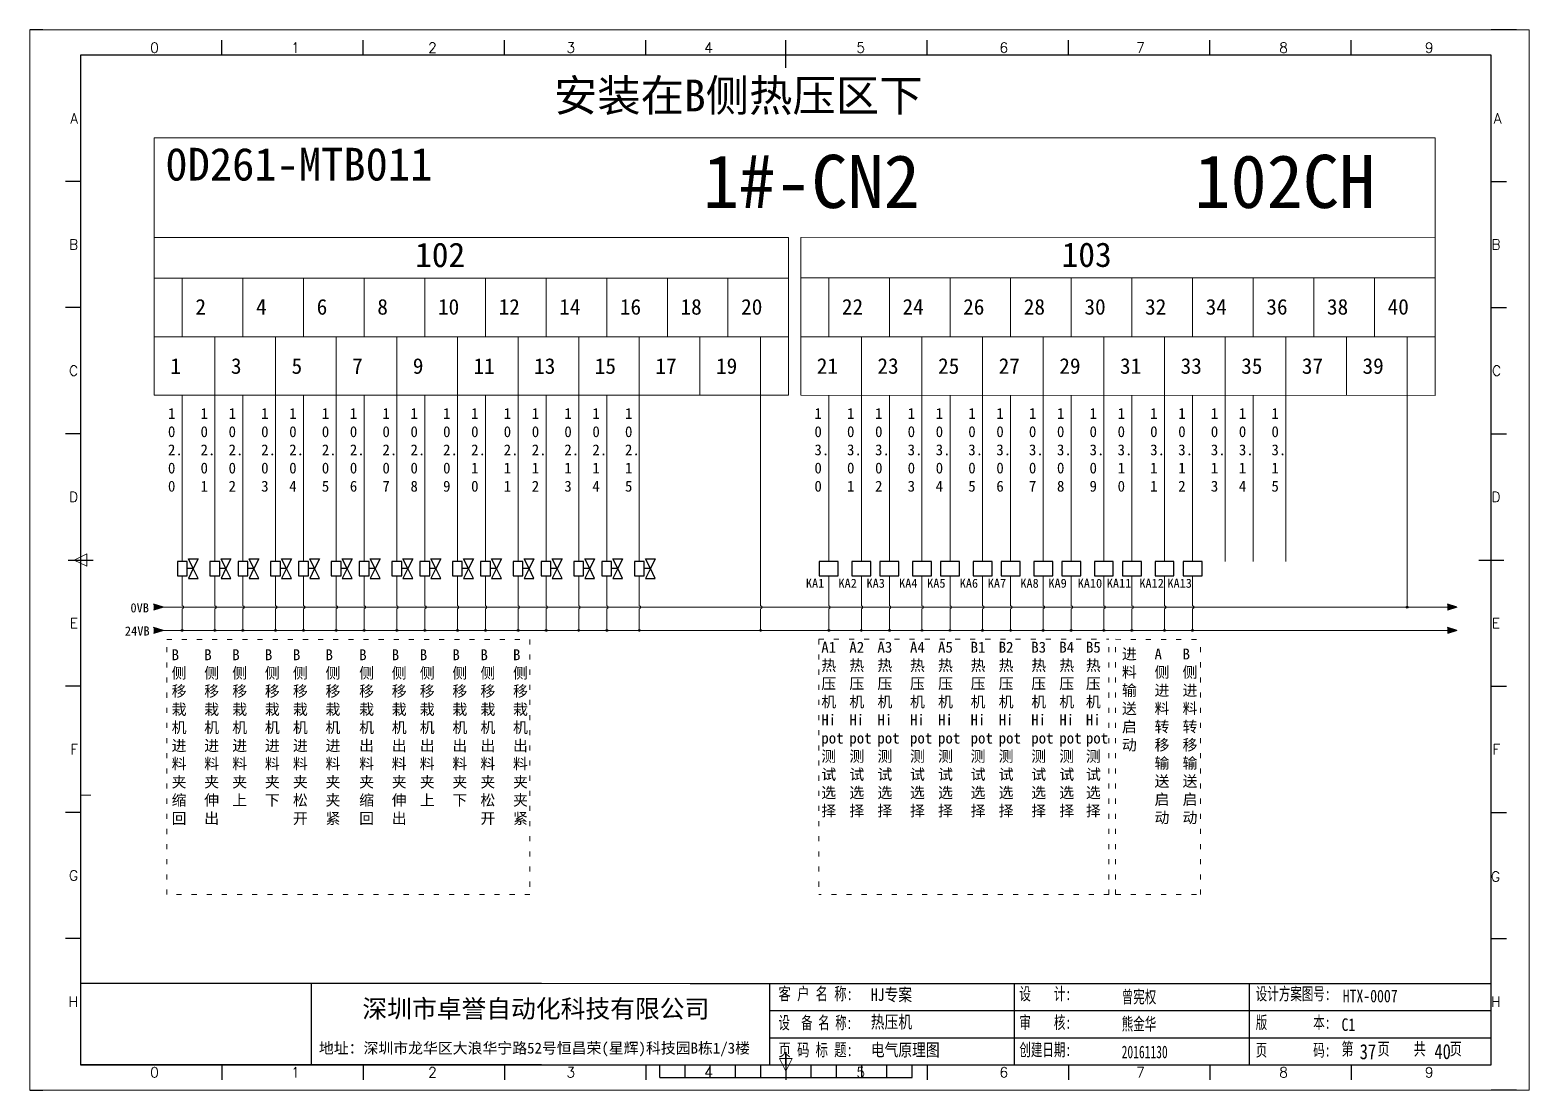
# Model space of a CAD drawing. Extents: x 35123 to 43919, y -4314 to -326.
# Drawn here: x 35934.4 to 36231.4, y -4313.9 to -4103.9 of the extents above; entities that cross this region are included whole.
import ezdxf
from ezdxf.enums import TextEntityAlignment as Align

# ---------------------------------------------------------------- set-up
doc = ezdxf.new("R2010")
doc.units = 0
doc.header["$MEASUREMENT"] = 0
doc.linetypes.add('2', pattern=[15, 1, -2, 1, -2, 1, -2, 1, -2, 1, -2])
for name, color, linetype in [('AE_BOR', 1, 'Continuous'), ('SYMS', 7, 'Continuous'), ('细实线层', 7, 'Continuous')]:
    doc.layers.add(name, color=color, linetype=linetype)
doc.styles.add('Standard0.67', font='', dxfattribs={"width": 0.67})
doc.styles.add('Standard_0.8', font='SimSun.ttf', dxfattribs={"width": 0.8})
doc.styles.add('WD', font='romans.shx', dxfattribs={"bigfont": 'gbcbig.shx'})
doc.styles.add('宋', font='SimSun.ttf', dxfattribs={"width": 0.7})
doc.styles.add('工程字', font='SimSun.ttf')
doc.styles.get('Standard0.67').set_extended_font_data('FangSong_GB2312')

# ---------------------------------------------------------------- blocks, each defined once
blk = doc.blocks.new('gb_a2_a')
for p, q in [((584, 410), (25, 410)), ((25, 410), (25, 10)), ((584, 10), (584, 410)), ((25, 10), (584, 10))]:
    blk.add_line(p, q)
at = {"lineweight": 9, "ltscale": 0.1}
blk.add_line((25, 116.86), (29, 116.86), dxfattribs=at)
at = {"layer": 'AE_BOR', "lineweight": 30}
for p, q in [((10, 420), (4.93, 420)), ((594, 420), (584, 420)), ((4.93, 0), (10, 0)), ((594, 0), (584, 0))]:
    blk.add_line(p, q, dxfattribs=at)
at = {"layer": 'AE_BOR', "color": 1, "lineweight": 15}
for p, q in [((4.93, 420), (598.93, 420)), ((4.93, 0), (4.93, 420)), ((598.93, 420), (598.93, 0)), ((22.5, 210), (27.5, 212.5)), ((27.5, 207.5), (22.5, 210)), ((27.5, 212.5), (27.5, 207.5)), ((304.5, 7.5), (302, 12.5)), ((302, 12.5), (307, 12.5)), ((307, 12.5), (304.5, 7.5)), ((598.93, 0), (4.93, 0))]:
    blk.add_line(p, q, dxfattribs=at)
at = {"layer": 'AE_BOR'}
for p, q in [((81, 410), (81, 416)), ((137, 410), (137, 416)), ((193, 410), (193, 416)), ((249, 410), (249, 416)), ((304.5, 410), (304.5, 416)), ((360.5, 410), (360.5, 416)), ((416.5, 410), (416.5, 416)), ((472.5, 410), (472.5, 416)), ((528.5, 410), (528.5, 416)), ((25, 360), (19, 360)), ((584, 360), (590, 360)), ((25, 310), (19, 310)), ((584, 310), (590, 310)), ((25, 260), (19, 260)), ((584, 260), (590, 260)), ((25, 160), (19, 160)), ((584, 160), (590, 160)), ((25, 110), (19, 110)), ((584, 110), (590, 110)), ((25, 60), (19, 60)), ((584, 60), (590, 60)), ((81, 10), (81, 4)), ((137, 10), (137, 4)), ((193, 10), (193, 4)), ((249, 10), (249, 4)), ((304.5, 10), (304.5, 4)), ((360.5, 10), (360.5, 4)), ((416.5, 10), (416.5, 4)), ((472.5, 10), (472.5, 4)), ((528.5, 10), (528.5, 4))]:
    blk.add_line(p, q, dxfattribs=at)
at = {"layer": 'AE_BOR', "color": 2, "lineweight": 30}
for p, q in [((304.5, 405), (304.5, 415)), ((20, 210), (30, 210)), ((579, 210), (589, 210)), ((304.5, 10), (304.5, 15)), ((304.5, 15), (304.5, 5)), ((254.5, 5), (254.5, 10)), ((264.5, 5), (264.5, 10)), ((274.5, 5), (274.5, 10)), ((284.5, 5), (284.5, 10)), ((294.5, 5), (294.5, 10)), ((304.5, 10), (304.5, 5)), ((314.5, 5), (314.5, 10)), ((324.5, 5), (324.5, 10)), ((334.5, 5), (334.5, 10)), ((344.5, 5), (344.5, 10)), ((354.5, 5), (354.5, 10)), ((254.5, 5), (354.5, 5))]:
    blk.add_line(p, q, dxfattribs=at)
at = {"layer": 'AE_BOR', "style": 'WD'}
for s, p in [('0', (54.27, 411)), ('1', (110.12, 411)), ('2', (164.42, 411)), ('3', (219.22, 411)), ('4', (273.82, 411)), ('5', (334.12, 411)), ('6', (390.81, 411)), ('7', (445.01, 411)), ('8', (501.67, 411)), ('9', (559.4, 411)), ('0', (54.27, 5)), ('1', (110.12, 5)), ('2', (164.42, 5)), ('3', (219.22, 5)), ('4', (273.82, 5)), ('5', (334.12, 5)), ('6', (390.81, 5)), ('7', (445.01, 5)), ('8', (501.67, 5)), ('9', (559.4, 5))]:
    blk.add_text(s, height=4, dxfattribs=at).set_placement(p, align=Align.CENTER)
for s, p in [('A', (24, 385)), ('A', (588.05, 385)), ('B', (24, 335)), ('B', (587.67, 335)), ('C', (24, 285)), ('C', (587.86, 285)), ('D', (24, 235)), ('D', (587.67, 235)), ('E', (24, 185)), ('E', (587.48, 185)), ('F', (24, 135)), ('F', (587.48, 135)), ('F', (587.48, 135)), ('G', (24, 85)), ('G', (587.48, 84.56)), ('H', (24, 35)), ('H', (587.67, 35))]:
    blk.add_text(s, height=4, dxfattribs=at).set_placement(p, align=Align.MIDDLE_RIGHT)
blk = doc.blocks.new('WDDOT')
blk.add_hatch(color=256).paths.add_polyline_path([(0.5, 0, 1), (-0.5, 0, 1)])
blk.add_circle((0, 0), 0.5)

msp = doc.modelspace()

# ---------------------------------------------------------------- hatches: boundary and pattern name
for points in [[(35960.733, -4218.226), (35958.87, -4218.823), (35958.87, -4217.629)], [(36217.077, -4218.226), (36215.214, -4218.823), (36215.214, -4217.629)], [(35960.733, -4222.809), (35958.87, -4223.406), (35958.87, -4222.213)], [(36217.077, -4222.809), (36215.214, -4223.406), (36215.214, -4222.213)]]:
    msp.add_hatch(color=256).paths.add_polyline_path(points)
h = msp.add_hatch(color=256)
edge = h.paths.add_edge_path()
edge.add_arc((36207.21, -4218.226), 0.177, 0, 360)
h = msp.add_hatch(color=256)
edge = h.paths.add_edge_path()
edge.add_arc((35964.551, -4222.818), 0.177, 0, 360)
h = msp.add_hatch(color=256)
edge = h.paths.add_edge_path()
edge.add_arc((35971.007, -4222.818), 0.177, 0, 360)
h = msp.add_hatch(color=256)
edge = h.paths.add_edge_path()
edge.add_arc((35976.564, -4222.818), 0.177, 0, 360)
h = msp.add_hatch(color=256)
edge = h.paths.add_edge_path()
edge.add_arc((35983.02, -4222.818), 0.177, 0, 360)
h = msp.add_hatch(color=256)
edge = h.paths.add_edge_path()
edge.add_arc((35988.577, -4222.818), 0.177, 0, 360)
h = msp.add_hatch(color=256)
edge = h.paths.add_edge_path()
edge.add_arc((35995.034, -4222.818), 0.177, 0, 360)
h = msp.add_hatch(color=256)
edge = h.paths.add_edge_path()
edge.add_arc((36000.59, -4222.818), 0.177, 0, 360)
h = msp.add_hatch(color=256)
edge = h.paths.add_edge_path()
edge.add_arc((36007.047, -4222.818), 0.177, 0, 360)
h = msp.add_hatch(color=256)
edge = h.paths.add_edge_path()
edge.add_arc((36012.603, -4222.818), 0.177, 0, 360)
h = msp.add_hatch(color=256)
edge = h.paths.add_edge_path()
edge.add_arc((36019.06, -4222.818), 0.177, 0, 360)
h = msp.add_hatch(color=256)
edge = h.paths.add_edge_path()
edge.add_arc((36024.617, -4222.818), 0.177, 0, 360)
h = msp.add_hatch(color=256)
edge = h.paths.add_edge_path()
edge.add_arc((36031.073, -4222.818), 0.177, 0, 360)
h = msp.add_hatch(color=256)
edge = h.paths.add_edge_path()
edge.add_arc((36036.63, -4222.818), 0.177, 0, 360)
h = msp.add_hatch(color=256)
edge = h.paths.add_edge_path()
edge.add_arc((36043.086, -4222.818), 0.177, 0, 360)
h = msp.add_hatch(color=256)
edge = h.paths.add_edge_path()
edge.add_arc((36048.643, -4222.818), 0.177, 0, 360)
h = msp.add_hatch(color=256)
edge = h.paths.add_edge_path()
edge.add_arc((36055.1, -4222.818), 0.177, 0, 360)
h = msp.add_hatch(color=256)
edge = h.paths.add_edge_path()
edge.add_arc((36079.14, -4222.818), 0.177, 0, 360)
h = msp.add_hatch(color=256)
edge = h.paths.add_edge_path()
edge.add_arc((36092.634, -4222.811), 0.177, 0, 360)
h = msp.add_hatch(color=256)
edge = h.paths.add_edge_path()
edge.add_arc((36099.091, -4222.811), 0.177, 0, 360)
h = msp.add_hatch(color=256)
edge = h.paths.add_edge_path()
edge.add_arc((36104.648, -4222.811), 0.177, 0, 360)
h = msp.add_hatch(color=256)
edge = h.paths.add_edge_path()
edge.add_arc((36111.104, -4222.811), 0.177, 0, 360)
h = msp.add_hatch(color=256)
edge = h.paths.add_edge_path()
edge.add_arc((36116.661, -4222.811), 0.177, 0, 360)
h = msp.add_hatch(color=256)
edge = h.paths.add_edge_path()
edge.add_arc((36123.117, -4222.811), 0.177, 0, 360)
h = msp.add_hatch(color=256)
edge = h.paths.add_edge_path()
edge.add_arc((36128.674, -4222.811), 0.177, 0, 360)
h = msp.add_hatch(color=256)
edge = h.paths.add_edge_path()
edge.add_arc((36135.131, -4222.811), 0.177, 0, 360)
h = msp.add_hatch(color=256)
edge = h.paths.add_edge_path()
edge.add_arc((36140.687, -4222.811), 0.177, 0, 360)
h = msp.add_hatch(color=256)
edge = h.paths.add_edge_path()
edge.add_arc((36147.144, -4222.811), 0.177, 0, 360)
h = msp.add_hatch(color=256)
edge = h.paths.add_edge_path()
edge.add_arc((36152.7, -4222.811), 0.177, 0, 360)
h = msp.add_hatch(color=256)
edge = h.paths.add_edge_path()
edge.add_arc((36159.157, -4222.811), 0.177, 0, 360)
h = msp.add_hatch(color=256)
edge = h.paths.add_edge_path()
edge.add_arc((36164.714, -4222.811), 0.177, 0, 360)

# ---------------------------------------------------------------- linework, layer by layer
at = {"lineweight": 0}
for p, q in [((36212.757, -4125.222), (35958.984, -4125.204)), ((35958.994, -4176.245), (35958.984, -4125.204)), ((36212.769, -4176.263), (36212.757, -4125.222)), ((36084.683, -4153.005), (35958.982, -4153.005)), ((35964.551, -4164.686), (35964.551, -4153.005)), ((35976.564, -4164.686), (35976.564, -4153.005)), ((35988.577, -4164.686), (35988.577, -4153.005)), ((36000.59, -4164.686), (36000.59, -4153.005)), ((36012.603, -4164.686), (36012.603, -4153.005)), ((36024.617, -4164.686), (36024.617, -4153.005)), ((36036.63, -4164.686), (36036.63, -4153.005)), ((36048.643, -4164.686), (36048.643, -4153.005)), ((36060.656, -4164.686), (36060.656, -4153.005)), ((36072.669, -4164.686), (36072.669, -4153.005)), ((36084.683, -4164.686), (36084.683, -4153.005)), ((36087.092, -4152.987), (36212.764, -4152.985)), ((36092.634, -4164.679), (36092.634, -4152.999)), ((36104.648, -4164.679), (36104.648, -4152.999)), ((36116.661, -4164.679), (36116.661, -4152.999)), ((36128.674, -4164.679), (36128.674, -4152.999)), ((36140.687, -4164.679), (36140.687, -4152.999)), ((36152.7, -4164.679), (36152.7, -4152.999)), ((36164.714, -4164.679), (36164.714, -4152.999)), ((36176.727, -4164.679), (36176.727, -4152.999)), ((36188.74, -4164.679), (36188.74, -4152.999)), ((36200.753, -4164.679), (36200.753, -4152.999)), ((35958.994, -4164.686), (36084.683, -4164.686)), ((35958.994, -4164.686), (35964.551, -4164.686)), ((35971.007, -4176.245), (35971.007, -4164.686)), ((35983.02, -4176.245), (35983.02, -4164.686)), ((35995.034, -4176.245), (35995.034, -4164.686)), ((36007.047, -4176.245), (36007.047, -4164.686)), ((36019.06, -4176.245), (36019.06, -4164.686)), ((36031.073, -4176.245), (36031.073, -4164.686)), ((36043.086, -4176.245), (36043.086, -4164.686)), ((36055.1, -4176.245), (36055.1, -4164.686)), ((36067.113, -4176.245), (36067.113, -4164.686)), ((36079.126, -4176.245), (36079.126, -4164.686)), ((36087.078, -4164.679), (36212.766, -4164.679)), ((36087.078, -4164.679), (36092.634, -4164.679)), ((36099.091, -4176.238), (36099.091, -4164.679)), ((36111.104, -4176.238), (36111.104, -4164.679)), ((36123.117, -4176.238), (36123.117, -4164.679)), ((36135.131, -4176.238), (36135.131, -4164.679)), ((36147.144, -4176.238), (36147.144, -4164.679)), ((36159.157, -4176.238), (36159.157, -4164.679)), ((36171.17, -4176.238), (36171.17, -4164.679)), ((36183.183, -4176.238), (36183.183, -4164.679)), ((36195.197, -4176.238), (36195.197, -4164.679)), ((36207.21, -4176.238), (36207.21, -4164.679)), ((35958.994, -4176.245), (36084.682, -4176.245)), ((35964.551, -4176.245), (35964.551, -4209.16)), ((35964.551, -4209.16), (35964.551, -4176.245)), ((35971.007, -4176.245), (35971.007, -4209.16)), ((35971.007, -4176.245), (35971.007, -4209.16)), ((35976.564, -4176.245), (35976.564, -4209.16)), ((35976.564, -4176.245), (35976.564, -4209.16)), ((35983.02, -4176.245), (35983.02, -4209.16)), ((35983.02, -4176.245), (35983.02, -4209.16)), ((35988.577, -4176.245), (35988.577, -4209.16)), ((35988.577, -4176.245), (35988.577, -4209.16)), ((35995.034, -4176.245), (35995.034, -4209.16)), ((35995.034, -4176.245), (35995.034, -4209.16)), ((36000.59, -4176.245), (36000.59, -4209.16)), ((36000.59, -4176.245), (36000.59, -4209.16)), ((36007.047, -4176.245), (36007.047, -4209.16)), ((36007.047, -4176.245), (36007.047, -4209.16)), ((36012.603, -4176.245), (36012.603, -4209.16)), ((36012.603, -4176.245), (36012.603, -4209.16)), ((36019.06, -4176.245), (36019.06, -4209.16)), ((36019.06, -4176.245), (36019.06, -4209.16)), ((36024.617, -4176.245), (36024.617, -4209.16)), ((36024.617, -4176.245), (36024.617, -4209.16)), ((36031.073, -4176.245), (36031.073, -4209.16)), ((36031.073, -4176.245), (36031.073, -4209.16)), ((36036.63, -4176.245), (36036.63, -4209.16)), ((36036.63, -4176.245), (36036.63, -4209.16)), ((36043.086, -4176.245), (36043.086, -4209.16)), ((36043.086, -4176.245), (36043.086, -4209.16)), ((36048.643, -4176.245), (36048.643, -4209.16)), ((36048.643, -4176.245), (36048.643, -4209.16)), ((36055.1, -4176.245), (36055.1, -4209.16)), ((36055.1, -4176.245), (36055.1, -4209.16)), ((36079.14, -4176.245), (36079.14, -4217.924)), ((36087.092, -4176.245), (36212.769, -4176.263)), ((36092.634, -4176.238), (36092.634, -4209.154)), ((36092.634, -4176.238), (36092.634, -4209.154)), ((36099.091, -4176.238), (36099.091, -4209.154)), ((36099.091, -4176.238), (36099.091, -4209.154)), ((36104.648, -4176.238), (36104.648, -4209.154)), ((36104.648, -4176.238), (36104.648, -4209.154)), ((36111.104, -4176.238), (36111.104, -4209.154)), ((36111.104, -4176.238), (36111.104, -4209.154)), ((36116.661, -4176.238), (36116.661, -4209.154)), ((36116.661, -4176.238), (36116.661, -4209.154)), ((36123.117, -4176.238), (36123.117, -4209.154)), ((36123.117, -4176.238), (36123.117, -4209.154)), ((36128.674, -4176.238), (36128.674, -4209.154)), ((36128.674, -4176.238), (36128.674, -4209.154)), ((36135.131, -4176.238), (36135.131, -4209.154)), ((36135.131, -4176.238), (36135.131, -4209.154)), ((36140.687, -4176.238), (36140.687, -4209.154)), ((36140.687, -4176.238), (36140.687, -4209.154)), ((36147.144, -4176.238), (36147.144, -4209.154)), ((36147.144, -4176.238), (36147.144, -4209.154)), ((36152.7, -4176.238), (36152.7, -4209.154)), ((36152.7, -4176.238), (36152.7, -4209.154)), ((36159.157, -4176.238), (36159.157, -4209.154)), ((36159.157, -4176.238), (36159.157, -4209.154)), ((36164.714, -4176.238), (36164.714, -4209.154)), ((36164.714, -4176.238), (36164.714, -4209.154)), ((36171.17, -4176.238), (36171.17, -4209.154)), ((36171.17, -4176.238), (36171.17, -4209.154)), ((36176.727, -4176.238), (36176.727, -4209.154)), ((36176.727, -4176.238), (36176.727, -4209.154)), ((36183.183, -4176.238), (36183.183, -4209.154)), ((36183.183, -4176.238), (36183.183, -4209.154)), ((36207.21, -4176.245), (36207.21, -4218.226)), ((35964.551, -4212.004), (35964.551, -4217.924)), ((35971.007, -4212.004), (35971.007, -4217.924)), ((35976.564, -4212.004), (35976.564, -4217.924)), ((35983.02, -4212.004), (35983.02, -4217.924)), ((35988.577, -4212.004), (35988.577, -4217.924)), ((35995.034, -4212.004), (35995.034, -4217.924)), ((36000.59, -4212.004), (36000.59, -4217.924)), ((36007.047, -4212.004), (36007.047, -4217.924)), ((36012.603, -4212.004), (36012.603, -4217.924)), ((36019.06, -4212.004), (36019.06, -4217.924)), ((36024.617, -4212.004), (36024.617, -4217.924)), ((36031.073, -4212.004), (36031.073, -4217.924)), ((36036.63, -4212.004), (36036.63, -4217.924)), ((36043.086, -4212.004), (36043.086, -4217.924)), ((36048.643, -4212.004), (36048.643, -4217.924)), ((36055.1, -4212.004), (36055.1, -4217.924)), ((36092.634, -4211.998), (36092.634, -4217.918)), ((36099.091, -4211.998), (36099.091, -4217.918)), ((36104.648, -4211.998), (36104.648, -4217.918)), ((36111.104, -4211.998), (36111.104, -4217.918)), ((36116.661, -4211.998), (36116.661, -4217.918)), ((36123.117, -4211.998), (36123.117, -4217.918)), ((36128.674, -4211.998), (36128.674, -4217.918)), ((36135.131, -4211.998), (36135.131, -4217.918)), ((36140.687, -4211.998), (36140.687, -4217.918)), ((36147.144, -4211.998), (36147.144, -4217.918)), ((36152.7, -4211.998), (36152.7, -4217.918)), ((36159.157, -4211.998), (36159.157, -4217.918)), ((36164.714, -4211.998), (36164.714, -4217.918)), ((35960.733, -4218.226), (36217.077, -4218.226)), ((35964.551, -4218.529), (35964.551, -4222.809)), ((35971.007, -4218.529), (35971.007, -4222.809)), ((35976.564, -4218.529), (35976.564, -4222.809)), ((35983.02, -4218.529), (35983.02, -4222.809)), ((35988.577, -4218.529), (35988.577, -4222.809)), ((35995.034, -4218.529), (35995.034, -4222.809)), ((36000.59, -4218.529), (36000.59, -4222.809)), ((36007.047, -4218.529), (36007.047, -4222.809)), ((36012.603, -4218.529), (36012.603, -4222.809)), ((36019.06, -4218.529), (36019.06, -4222.809)), ((36024.617, -4218.529), (36024.617, -4222.809)), ((36031.073, -4218.529), (36031.073, -4222.809)), ((36036.63, -4218.529), (36036.63, -4222.809)), ((36043.086, -4218.529), (36043.086, -4222.809)), ((36048.643, -4218.529), (36048.643, -4222.809)), ((36055.1, -4218.529), (36055.1, -4222.809)), ((36079.14, -4218.529), (36079.14, -4222.809)), ((36092.634, -4218.523), (36092.634, -4222.803)), ((36099.091, -4218.523), (36099.091, -4222.803)), ((36104.648, -4218.523), (36104.648, -4222.803)), ((36111.104, -4218.523), (36111.104, -4222.803)), ((36116.661, -4218.523), (36116.661, -4222.803)), ((36123.117, -4218.523), (36123.117, -4222.803)), ((36128.674, -4218.523), (36128.674, -4222.803)), ((36135.131, -4218.523), (36135.131, -4222.803)), ((36140.687, -4218.523), (36140.687, -4222.803)), ((36147.144, -4218.523), (36147.144, -4222.803)), ((36152.7, -4218.523), (36152.7, -4222.803)), ((36159.157, -4218.523), (36159.157, -4222.803)), ((36164.714, -4218.523), (36164.714, -4222.803)), ((35960.733, -4222.809), (36217.077, -4222.809))]:
    msp.add_line(p, q, dxfattribs=at)
for p, q in [((35963.579, -4209.16), (35963.579, -4212.004)), ((35965.523, -4209.16), (35963.579, -4209.16)), ((35965.523, -4212.004), (35965.523, -4209.16)), ((35966.009, -4210.582), (35965.523, -4210.582)), ((35966.738, -4210.582), (35965.766, -4208.638)), ((35965.766, -4208.638), (35967.71, -4208.638)), ((35966.738, -4210.582), (35965.766, -4212.526)), ((35966.738, -4210.582), (35966.009, -4210.582)), ((35967.71, -4208.638), (35966.738, -4210.582)), ((35967.71, -4212.526), (35966.738, -4210.582)), ((35970.035, -4209.16), (35970.035, -4212.004)), ((35971.979, -4209.16), (35970.035, -4209.16)), ((35971.979, -4212.004), (35971.979, -4209.16)), ((35972.465, -4210.582), (35971.979, -4210.582)), ((35973.194, -4210.582), (35972.222, -4208.638)), ((35972.222, -4208.638), (35974.166, -4208.638)), ((35973.194, -4210.582), (35972.222, -4212.526)), ((35973.194, -4210.582), (35972.465, -4210.582)), ((35974.166, -4208.638), (35973.194, -4210.582)), ((35974.166, -4212.526), (35973.194, -4210.582)), ((35975.592, -4209.16), (35975.592, -4212.004)), ((35977.536, -4209.16), (35975.592, -4209.16)), ((35977.536, -4212.004), (35977.536, -4209.16)), ((35978.022, -4210.582), (35977.536, -4210.582)), ((35978.751, -4210.582), (35977.779, -4208.638)), ((35977.779, -4208.638), (35979.723, -4208.638)), ((35978.751, -4210.582), (35977.779, -4212.526)), ((35978.751, -4210.582), (35978.022, -4210.582)), ((35979.723, -4208.638), (35978.751, -4210.582)), ((35979.723, -4212.526), (35978.751, -4210.582)), ((35982.048, -4209.16), (35982.048, -4212.004)), ((35983.992, -4209.16), (35982.048, -4209.16)), ((35983.992, -4212.004), (35983.992, -4209.16)), ((35984.478, -4210.582), (35983.992, -4210.582)), ((35985.207, -4210.582), (35984.235, -4208.638)), ((35984.235, -4208.638), (35986.179, -4208.638)), ((35985.207, -4210.582), (35984.235, -4212.526)), ((35985.207, -4210.582), (35984.478, -4210.582)), ((35986.179, -4208.638), (35985.207, -4210.582)), ((35986.179, -4212.526), (35985.207, -4210.582)), ((35987.605, -4209.16), (35987.605, -4212.004)), ((35989.549, -4209.16), (35987.605, -4209.16)), ((35989.549, -4212.004), (35989.549, -4209.16)), ((35990.035, -4210.582), (35989.549, -4210.582)), ((35990.764, -4210.582), (35989.792, -4208.638)), ((35989.792, -4208.638), (35991.736, -4208.638)), ((35990.764, -4210.582), (35989.792, -4212.526)), ((35990.764, -4210.582), (35990.035, -4210.582)), ((35991.736, -4208.638), (35990.764, -4210.582)), ((35991.736, -4212.526), (35990.764, -4210.582)), ((35994.062, -4209.16), (35994.062, -4212.004)), ((35996.006, -4209.16), (35994.062, -4209.16)), ((35996.006, -4212.004), (35996.006, -4209.16)), ((35996.492, -4210.582), (35996.006, -4210.582)), ((35997.221, -4210.582), (35996.249, -4208.638)), ((35996.249, -4208.638), (35998.193, -4208.638)), ((35997.221, -4210.582), (35996.249, -4212.526)), ((35997.221, -4210.582), (35996.492, -4210.582)), ((35998.193, -4208.638), (35997.221, -4210.582)), ((35998.193, -4212.526), (35997.221, -4210.582)), ((35999.618, -4209.16), (35999.618, -4212.004)), ((36001.562, -4209.16), (35999.618, -4209.16)), ((36001.562, -4212.004), (36001.562, -4209.16)), ((36002.048, -4210.582), (36001.562, -4210.582)), ((36002.777, -4210.582), (36001.805, -4208.638)), ((36001.805, -4208.638), (36003.749, -4208.638)), ((36002.777, -4210.582), (36001.805, -4212.526)), ((36002.777, -4210.582), (36002.048, -4210.582)), ((36003.749, -4208.638), (36002.777, -4210.582)), ((36003.749, -4212.526), (36002.777, -4210.582)), ((36006.075, -4209.16), (36006.075, -4212.004)), ((36008.019, -4209.16), (36006.075, -4209.16)), ((36008.019, -4212.004), (36008.019, -4209.16)), ((36008.505, -4210.582), (36008.019, -4210.582)), ((36009.234, -4210.582), (36008.262, -4208.638)), ((36008.262, -4208.638), (36010.206, -4208.638)), ((36009.234, -4210.582), (36008.262, -4212.526)), ((36009.234, -4210.582), (36008.505, -4210.582)), ((36010.206, -4208.638), (36009.234, -4210.582)), ((36010.206, -4212.526), (36009.234, -4210.582)), ((36011.631, -4209.16), (36011.631, -4212.004)), ((36013.575, -4209.16), (36011.631, -4209.16)), ((36013.575, -4212.004), (36013.575, -4209.16)), ((36014.061, -4210.582), (36013.575, -4210.582)), ((36014.79, -4210.582), (36013.818, -4208.638)), ((36013.818, -4208.638), (36015.762, -4208.638)), ((36014.79, -4210.582), (36013.818, -4212.526)), ((36014.79, -4210.582), (36014.061, -4210.582)), ((36015.762, -4208.638), (36014.79, -4210.582)), ((36015.762, -4212.526), (36014.79, -4210.582)), ((36018.088, -4209.16), (36018.088, -4212.004)), ((36020.032, -4209.16), (36018.088, -4209.16)), ((36020.032, -4212.004), (36020.032, -4209.16)), ((36020.518, -4210.582), (36020.032, -4210.582)), ((36021.247, -4210.582), (36020.275, -4208.638)), ((36020.275, -4208.638), (36022.219, -4208.638)), ((36021.247, -4210.582), (36020.275, -4212.526)), ((36021.247, -4210.582), (36020.518, -4210.582)), ((36022.219, -4208.638), (36021.247, -4210.582)), ((36022.219, -4212.526), (36021.247, -4210.582)), ((36023.645, -4209.16), (36023.645, -4212.004)), ((36025.589, -4209.16), (36023.645, -4209.16)), ((36025.589, -4212.004), (36025.589, -4209.16)), ((36026.075, -4210.582), (36025.589, -4210.582)), ((36026.804, -4210.582), (36025.832, -4208.638)), ((36025.832, -4208.638), (36027.776, -4208.638)), ((36026.804, -4210.582), (36025.832, -4212.526)), ((36026.804, -4210.582), (36026.075, -4210.582)), ((36027.776, -4208.638), (36026.804, -4210.582)), ((36027.776, -4212.526), (36026.804, -4210.582)), ((36030.101, -4209.16), (36030.101, -4212.004)), ((36032.045, -4209.16), (36030.101, -4209.16)), ((36032.045, -4212.004), (36032.045, -4209.16)), ((36032.531, -4210.582), (36032.045, -4210.582)), ((36033.26, -4210.582), (36032.288, -4208.638)), ((36032.288, -4208.638), (36034.232, -4208.638)), ((36033.26, -4210.582), (36032.288, -4212.526)), ((36033.26, -4210.582), (36032.531, -4210.582)), ((36034.232, -4208.638), (36033.26, -4210.582)), ((36034.232, -4212.526), (36033.26, -4210.582)), ((36035.658, -4209.16), (36035.658, -4212.004)), ((36037.602, -4209.16), (36035.658, -4209.16)), ((36037.602, -4212.004), (36037.602, -4209.16)), ((36038.088, -4210.582), (36037.602, -4210.582)), ((36038.817, -4210.582), (36037.845, -4208.638)), ((36037.845, -4208.638), (36039.789, -4208.638)), ((36038.817, -4210.582), (36037.845, -4212.526)), ((36038.817, -4210.582), (36038.088, -4210.582)), ((36039.789, -4208.638), (36038.817, -4210.582)), ((36039.789, -4212.526), (36038.817, -4210.582)), ((36042.114, -4209.16), (36042.114, -4212.004)), ((36044.058, -4209.16), (36042.114, -4209.16)), ((36044.058, -4212.004), (36044.058, -4209.16)), ((36044.544, -4210.582), (36044.058, -4210.582)), ((36045.273, -4210.582), (36044.301, -4208.638)), ((36044.301, -4208.638), (36046.245, -4208.638)), ((36045.273, -4210.582), (36044.301, -4212.526)), ((36045.273, -4210.582), (36044.544, -4210.582)), ((36046.245, -4208.638), (36045.273, -4210.582)), ((36046.245, -4212.526), (36045.273, -4210.582)), ((36047.671, -4209.16), (36047.671, -4212.004)), ((36049.615, -4209.16), (36047.671, -4209.16)), ((36049.615, -4212.004), (36049.615, -4209.16)), ((36050.101, -4210.582), (36049.615, -4210.582)), ((36050.83, -4210.582), (36049.858, -4208.638)), ((36049.858, -4208.638), (36051.802, -4208.638)), ((36050.83, -4210.582), (36049.858, -4212.526)), ((36050.83, -4210.582), (36050.101, -4210.582)), ((36051.802, -4208.638), (36050.83, -4210.582)), ((36051.802, -4212.526), (36050.83, -4210.582)), ((36054.128, -4209.16), (36054.128, -4212.004)), ((36056.072, -4209.16), (36054.128, -4209.16)), ((36056.072, -4212.004), (36056.072, -4209.16)), ((36056.558, -4210.582), (36056.072, -4210.582)), ((36057.287, -4210.582), (36056.315, -4208.638)), ((36056.315, -4208.638), (36058.259, -4208.638)), ((36057.287, -4210.582), (36056.315, -4212.526)), ((36057.287, -4210.582), (36056.558, -4210.582)), ((36058.259, -4208.638), (36057.287, -4210.582)), ((36058.259, -4212.526), (36057.287, -4210.582)), ((36090.762, -4209.154), (36090.762, -4211.998)), ((36094.506, -4209.154), (36090.762, -4209.154)), ((36094.506, -4211.998), (36094.506, -4209.154)), ((36097.219, -4209.154), (36097.219, -4211.998)), ((36100.963, -4209.154), (36097.219, -4209.154)), ((36100.963, -4211.998), (36100.963, -4209.154)), ((36102.776, -4209.154), (36102.776, -4211.998)), ((36106.52, -4209.154), (36102.776, -4209.154)), ((36106.52, -4211.998), (36106.52, -4209.154)), ((36109.232, -4209.154), (36109.232, -4211.998)), ((36112.976, -4209.154), (36109.232, -4209.154)), ((36112.976, -4211.998), (36112.976, -4209.154)), ((36114.789, -4209.154), (36114.789, -4211.998)), ((36118.533, -4209.154), (36114.789, -4209.154)), ((36118.533, -4211.998), (36118.533, -4209.154)), ((36121.245, -4209.154), (36121.245, -4211.998)), ((36124.989, -4209.154), (36121.245, -4209.154)), ((36124.989, -4211.998), (36124.989, -4209.154)), ((36126.802, -4209.154), (36126.802, -4211.998)), ((36130.546, -4209.154), (36126.802, -4209.154)), ((36130.546, -4211.998), (36130.546, -4209.154)), ((36133.259, -4209.154), (36133.259, -4211.998)), ((36137.003, -4209.154), (36133.259, -4209.154)), ((36137.003, -4211.998), (36137.003, -4209.154)), ((36138.815, -4209.154), (36138.815, -4211.998)), ((36142.559, -4209.154), (36138.815, -4209.154)), ((36142.559, -4211.998), (36142.559, -4209.154)), ((36145.272, -4209.154), (36145.272, -4211.998)), ((36149.016, -4209.154), (36145.272, -4209.154)), ((36149.016, -4211.998), (36149.016, -4209.154)), ((36150.828, -4209.154), (36150.828, -4211.998)), ((36154.572, -4209.154), (36150.828, -4209.154)), ((36154.572, -4211.998), (36154.572, -4209.154)), ((36157.285, -4209.154), (36157.285, -4211.998)), ((36161.029, -4209.154), (36157.285, -4209.154)), ((36161.029, -4211.998), (36161.029, -4209.154)), ((36162.842, -4209.154), (36162.842, -4211.998)), ((36166.586, -4209.154), (36162.842, -4209.154)), ((36166.586, -4211.998), (36166.586, -4209.154)), ((35963.579, -4212.004), (35965.523, -4212.004)), ((35965.766, -4212.526), (35967.71, -4212.526)), ((35970.035, -4212.004), (35971.979, -4212.004)), ((35972.222, -4212.526), (35974.166, -4212.526)), ((35975.592, -4212.004), (35977.536, -4212.004)), ((35977.779, -4212.526), (35979.723, -4212.526)), ((35982.048, -4212.004), (35983.992, -4212.004)), ((35984.235, -4212.526), (35986.179, -4212.526)), ((35987.605, -4212.004), (35989.549, -4212.004)), ((35989.792, -4212.526), (35991.736, -4212.526)), ((35994.062, -4212.004), (35996.006, -4212.004)), ((35996.249, -4212.526), (35998.193, -4212.526)), ((35999.618, -4212.004), (36001.562, -4212.004)), ((36001.805, -4212.526), (36003.749, -4212.526)), ((36006.075, -4212.004), (36008.019, -4212.004)), ((36008.262, -4212.526), (36010.206, -4212.526)), ((36011.631, -4212.004), (36013.575, -4212.004)), ((36013.818, -4212.526), (36015.762, -4212.526)), ((36018.088, -4212.004), (36020.032, -4212.004)), ((36020.275, -4212.526), (36022.219, -4212.526)), ((36023.645, -4212.004), (36025.589, -4212.004)), ((36025.832, -4212.526), (36027.776, -4212.526)), ((36030.101, -4212.004), (36032.045, -4212.004)), ((36032.288, -4212.526), (36034.232, -4212.526)), ((36035.658, -4212.004), (36037.602, -4212.004)), ((36037.845, -4212.526), (36039.789, -4212.526)), ((36042.114, -4212.004), (36044.058, -4212.004)), ((36044.301, -4212.526), (36046.245, -4212.526)), ((36047.671, -4212.004), (36049.615, -4212.004)), ((36049.858, -4212.526), (36051.802, -4212.526)), ((36054.128, -4212.004), (36056.072, -4212.004)), ((36056.315, -4212.526), (36058.259, -4212.526)), ((36090.762, -4211.998), (36094.506, -4211.998)), ((36097.219, -4211.998), (36100.963, -4211.998)), ((36102.776, -4211.998), (36106.52, -4211.998)), ((36109.232, -4211.998), (36112.976, -4211.998)), ((36114.789, -4211.998), (36118.533, -4211.998)), ((36121.245, -4211.998), (36124.989, -4211.998)), ((36126.802, -4211.998), (36130.546, -4211.998)), ((36133.259, -4211.998), (36137.003, -4211.998)), ((36138.815, -4211.998), (36142.559, -4211.998)), ((36145.272, -4211.998), (36149.016, -4211.998)), ((36150.828, -4211.998), (36154.572, -4211.998)), ((36157.285, -4211.998), (36161.029, -4211.998)), ((36162.842, -4211.998), (36166.586, -4211.998)), ((35960.733, -4218.226), (35958.87, -4217.629)), ((35960.733, -4218.226), (35958.87, -4218.823)), ((36217.077, -4218.226), (36215.214, -4217.629)), ((36217.077, -4218.226), (36215.214, -4218.823)), ((35960.733, -4222.809), (35958.87, -4222.213)), ((35960.733, -4222.809), (35958.87, -4223.406)), ((36217.077, -4222.809), (36215.214, -4222.213)), ((36217.077, -4222.809), (36215.214, -4223.406)), ((35990.061, -4292.785), (35990.061, -4308.87)), ((36080.874, -4298.146), (36125.125, -4298.146)), ((36125.125, -4298.146), (36193.911, -4298.146)), ((36193.911, -4298.146), (36223.908, -4298.146)), ((36080.874, -4303.508), (36125.125, -4303.508)), ((36125.125, -4303.508), (36193.911, -4303.508)), ((36193.911, -4303.508), (36223.908, -4303.508)), ((36065.175, -4308.87), (36125.125, -4308.87)), ((36125.125, -4308.87), (36193.911, -4308.87))]:
    msp.add_line(p, q)
at = {"linetype": '2', "lineweight": 0}
for p, q in [((35961.459, -4224.593), (36033.405, -4224.593)), ((35961.459, -4275.151), (35961.459, -4224.593)), ((36033.405, -4224.593), (36033.405, -4275.151)), ((36090.655, -4224.586), (36148.151, -4224.586)), ((36090.655, -4224.589), (36090.655, -4275.147)), ((36148.151, -4275.145), (36148.151, -4224.586)), ((36149.475, -4275.142), (36149.475, -4224.584)), ((36149.475, -4224.586), (36166.262, -4224.597)), ((36166.262, -4275.142), (36166.262, -4224.584)), ((36033.405, -4275.151), (35961.459, -4275.151)), ((36148.151, -4275.145), (36090.655, -4275.145)), ((36149.475, -4275.142), (36166.262, -4275.142))]:
    msp.add_line(p, q, dxfattribs=at)
at = {"ltscale": 2}
for p, q in [((36035.713, -4292.785), (35944.408, -4292.785)), ((36065.175, -4292.785), (36223.908, -4292.785)), ((36080.874, -4292.785), (36080.874, -4308.87)), ((36129.439, -4308.87), (36129.439, -4292.785)), ((36176.02, -4308.87), (36176.02, -4292.785)), ((36035.713, -4308.87), (35944.408, -4308.87)), ((36035.713, -4308.87), (35944.408, -4308.87)), ((36035.713, -4308.87), (35944.408, -4308.87)), ((36193.911, -4308.87), (36223.908, -4308.87))]:
    msp.add_line(p, q, dxfattribs=at)
at = {"lineweight": 9, "ltscale": 0.1}
for p, q in [((36035.713, -4292.785), (36065.175, -4292.785)), ((36035.713, -4308.87), (36065.175, -4308.87)), ((36063.818, -4308.87), (36063.818, -4308.87)), ((36063.818, -4308.87), (36063.818, -4308.87))]:
    msp.add_line(p, q, dxfattribs=at)
for centre in [(36207.21, -4218.226), (35964.551, -4222.818), (35971.007, -4222.818), (35976.564, -4222.818), (35983.02, -4222.818), (35988.577, -4222.818), (35995.034, -4222.818), (36000.59, -4222.818), (36007.047, -4222.818), (36012.603, -4222.818), (36019.06, -4222.818), (36024.617, -4222.818), (36031.073, -4222.818), (36036.63, -4222.818), (36043.086, -4222.818), (36048.643, -4222.818), (36055.1, -4222.818), (36079.14, -4222.818), (36092.634, -4222.811), (36099.091, -4222.811), (36104.648, -4222.811), (36111.104, -4222.811), (36116.661, -4222.811), (36123.117, -4222.811), (36128.674, -4222.811), (36135.131, -4222.811), (36140.687, -4222.811), (36147.144, -4222.811), (36152.7, -4222.811), (36159.157, -4222.811), (36164.714, -4222.811)]:
    msp.add_circle(centre, 0.177)
at = {"lineweight": 0}
for centre in [(35964.551, -4218.226), (35971.007, -4218.226), (35976.564, -4218.226), (35983.02, -4218.226), (35988.577, -4218.226), (35995.034, -4218.226), (36000.59, -4218.226), (36007.047, -4218.226), (36012.603, -4218.226), (36019.06, -4218.226), (36024.617, -4218.226), (36031.073, -4218.226), (36036.63, -4218.226), (36043.086, -4218.226), (36048.643, -4218.226), (36055.1, -4218.226), (36079.14, -4218.226), (36092.634, -4218.22), (36099.091, -4218.22), (36104.648, -4218.22), (36111.104, -4218.22), (36116.661, -4218.22), (36123.117, -4218.22), (36128.674, -4218.22), (36135.131, -4218.22), (36140.687, -4218.22), (36147.144, -4218.22), (36152.7, -4218.22), (36159.157, -4218.22), (36164.714, -4218.22)]:
    msp.add_arc(centre, 0.302, 270, 90, dxfattribs=at)
at = {"layer": '细实线层', "lineweight": 0}
for p, q in [((36073.928, -4144.967), (35958.988, -4144.991)), ((36073.928, -4144.967), (36079.467, -4144.967)), ((36084.683, -4144.967), (36079.467, -4144.967)), ((36084.683, -4153.005), (36084.683, -4144.967)), ((36212.762, -4144.935), (36087.078, -4144.961)), ((36087.078, -4176.238), (36087.078, -4144.961)), ((36084.683, -4164.686), (36084.682, -4176.245))]:
    msp.add_line(p, q, dxfattribs=at)

# ---------------------------------------------------------------- block references
at = {"xscale": 0.5, "yscale": 0.5, "zscale": 0.5}
msp.add_blockref('gb_a2_a', (35931.908, -4313.87), dxfattribs=at)
msp.add_blockref('gb_a2_a', (35931.908, -4313.87), dxfattribs=at)
at = {"layer": 'SYMS', "lineweight": -3, "xscale": 0.2249999999999091, "yscale": 0.2250000000000227, "zscale": 0.225}
for p in [(36207.21, -4218.226), (36207.21, -4218.226), (35964.551, -4222.818), (35964.551, -4222.818), (35971.007, -4222.818), (35971.007, -4222.818), (35976.564, -4222.818), (35976.564, -4222.818), (35983.02, -4222.818), (35983.02, -4222.818), (35988.577, -4222.818), (35988.577, -4222.818), (35995.034, -4222.818), (35995.034, -4222.818), (36000.59, -4222.818), (36000.59, -4222.818), (36007.047, -4222.818), (36007.047, -4222.818), (36012.603, -4222.818), (36012.603, -4222.818), (36019.06, -4222.818), (36019.06, -4222.818), (36024.617, -4222.818), (36024.617, -4222.818), (36031.073, -4222.818), (36031.073, -4222.818), (36036.63, -4222.818), (36036.63, -4222.818), (36043.086, -4222.818), (36043.086, -4222.818), (36048.643, -4222.818), (36048.643, -4222.818), (36055.1, -4222.818), (36055.1, -4222.818), (36079.14, -4222.818), (36079.14, -4222.818), (36092.634, -4222.811), (36092.634, -4222.811), (36152.7, -4222.811), (36152.7, -4222.811), (36159.157, -4222.811), (36159.157, -4222.811), (36164.714, -4222.811), (36164.714, -4222.811)]:
    msp.add_blockref('WDDOT', p, dxfattribs=at)

# ---------------------------------------------------------------- texts
at = {"lineweight": 0, "attachment_point": 1}
for s, insert, char_height, width in [('{\\fSimSun|b0|i0|c134|p2;安装在B侧热压区下}', (36038.185, -4113.694), 6.3, 169.66201), ('{\\fSimSun|b0|i0|c134|p2;0D261-MTB011}', (35961.198, -4127.216), 6.48, 79.50995), ('{\\fSimSun|b0|i0|c134|p2;1#-CN2  }', (36067.707, -4128.605), 10.53, 52.20126), ('{\\fSimSun|b0|i0|c134|p2;102CH  }', (36165.074, -4128.605), 10.53, 52.20126), ('{\\fSimSun|b0|i0|c134|p2;102}', (36010.683, -4145.982), 4.86, 21.99547), ('{\\fSimSun|b0|i0|c134|p2;103}', (36138.773, -4145.952), 4.86, 21.99547), ('{\\fSimSun|b0|i0|c134|p2;2}', (35967.152, -4157.168), 3.09582, 6.79376), ('{\\fSimSun|b0|i0|c134|p2;4}', (35979.165, -4157.168), 3.09582, 6.79376), ('{\\fSimSun|b0|i0|c134|p2;6}', (35991.178, -4157.168), 3.09582, 6.79376), ('{\\fSimSun|b0|i0|c134|p2;8}', (36003.191, -4157.168), 3.09582, 6.79376), ('{\\fSimSun|b0|i0|c134|p2;10}', (36015.205, -4157.168), 3.09582, 6.79376), ('{\\fSimSun|b0|i0|c134|p2;12}', (36027.218, -4157.168), 3.09582, 6.79376), ('{\\fSimSun|b0|i0|c134|p2;14}', (36039.231, -4157.168), 3.09582, 6.79376), ('{\\fSimSun|b0|i0|c134|p2;16}', (36051.244, -4157.168), 3.09582, 6.79376), ('{\\fSimSun|b0|i0|c134|p2;18}', (36063.257, -4157.168), 3.09582, 6.79376), ('{\\fSimSun|b0|i0|c134|p2;20}', (36075.271, -4157.168), 3.09582, 6.79376), ('{\\fSimSun|b0|i0|c134|p2;22}', (36095.235, -4157.162), 3.09582, 6.79376), ('{\\fSimSun|b0|i0|c134|p2;24}', (36107.249, -4157.162), 3.09582, 6.79376), ('{\\fSimSun|b0|i0|c134|p2;26}', (36119.262, -4157.162), 3.09582, 6.79376), ('{\\fSimSun|b0|i0|c134|p2;28}', (36131.275, -4157.162), 3.09582, 6.79376), ('{\\fSimSun|b0|i0|c134|p2;30}', (36143.288, -4157.162), 3.09582, 6.79376), ('{\\fSimSun|b0|i0|c134|p2;32}', (36155.301, -4157.162), 3.09582, 6.79376), ('{\\fSimSun|b0|i0|c134|p2;34}', (36167.315, -4157.162), 3.09582, 6.79376), ('{\\fSimSun|b0|i0|c134|p2;36}', (36179.328, -4157.162), 3.09582, 6.79376), ('{\\fSimSun|b0|i0|c134|p2;38}', (36191.341, -4157.162), 3.09582, 6.79376), ('{\\fSimSun|b0|i0|c134|p2;40}', (36203.354, -4157.162), 3.09582, 6.79376), ('{\\fSimSun|b0|i0|c134|p2;1}', (35962.176, -4168.893), 3.09582, 6.79376), ('{\\fSimSun|b0|i0|c134|p2;3}', (35974.189, -4168.893), 3.09582, 6.79376), ('{\\fSimSun|b0|i0|c134|p2;5}', (35986.202, -4168.893), 3.09582, 6.79376), ('{\\fSimSun|b0|i0|c134|p2;7}', (35998.216, -4168.893), 3.09582, 6.79376), ('{\\fSimSun|b0|i0|c134|p2;9}', (36010.229, -4168.893), 3.09582, 6.79376), ('{\\fSimSun|b0|i0|c134|p2;11}', (36022.242, -4168.893), 3.09582, 6.79376), ('{\\fSimSun|b0|i0|c134|p2;13}', (36034.255, -4168.893), 3.09582, 6.79376), ('{\\fSimSun|b0|i0|c134|p2;15}', (36046.268, -4168.893), 3.09582, 6.79376), ('{\\fSimSun|b0|i0|c134|p2;17}', (36058.282, -4168.893), 3.09582, 6.79376), ('{\\fSimSun|b0|i0|c134|p2;19}', (36070.295, -4168.893), 3.09582, 6.79376), ('{\\fSimSun|b0|i0|c134|p2;21}', (36090.26, -4168.887), 3.09582, 6.79376), ('{\\fSimSun|b0|i0|c134|p2;23}', (36102.273, -4168.887), 3.09582, 6.79376), ('{\\fSimSun|b0|i0|c134|p2;25}', (36114.286, -4168.887), 3.09582, 6.79376), ('{\\fSimSun|b0|i0|c134|p2;27}', (36126.299, -4168.887), 3.09582, 6.79376), ('{\\fSimSun|b0|i0|c134|p2;29}', (36138.313, -4168.887), 3.09582, 6.79376), ('{\\fSimSun|b0|i0|c134|p2;31}', (36150.326, -4168.887), 3.09582, 6.79376), ('{\\fSimSun|b0|i0|c134|p2;33}', (36162.339, -4168.887), 3.09582, 6.79376), ('{\\fSimSun|b0|i0|c134|p2;35}', (36174.352, -4168.887), 3.09582, 6.79376), ('{\\fSimSun|b0|i0|c134|p2;37}', (36186.365, -4168.887), 3.09582, 6.79376), ('{\\fSimSun|b0|i0|c134|p2;39}', (36198.379, -4168.887), 3.09582, 6.79376), ('{\\f@SimHei|b0|i0|c134|p49;1\\P0\\P2.\\P0\\P0}', (35961.711, -4178.767), 2.16, 3.85255), ('{\\f@SimHei|b0|i0|c134|p49;1\\P0\\P2.\\P0\\P1}', (35968.167, -4178.767), 2.16, 3.85255), ('{\\f@SimHei|b0|i0|c134|p49;1\\P0\\P2.\\P0\\P2}', (35973.724, -4178.767), 2.16, 3.85255), ('{\\f@SimHei|b0|i0|c134|p49;1\\P0\\P2.\\P0\\P3}', (35980.18, -4178.767), 2.16, 3.85255), ('{\\f@SimHei|b0|i0|c134|p49;1\\P0\\P2.\\P0\\P4}', (35985.737, -4178.767), 2.16, 3.85255), ('{\\f@SimHei|b0|i0|c134|p49;1\\P0\\P2.\\P0\\P5}', (35992.194, -4178.767), 2.16, 3.85255), ('{\\f@SimHei|b0|i0|c134|p49;1\\P0\\P2.\\P0\\P6}', (35997.75, -4178.767), 2.16, 3.85255), ('{\\f@SimHei|b0|i0|c134|p49;1\\P0\\P2.\\P0\\P7}', (36004.207, -4178.767), 2.16, 3.85255), ('{\\f@SimHei|b0|i0|c134|p49;1\\P0\\P2.\\P0\\P8}', (36009.763, -4178.767), 2.16, 3.85255), ('{\\f@SimHei|b0|i0|c134|p49;1\\P0\\P2.\\P0\\P9}', (36016.22, -4178.767), 2.16, 3.85255), ('{\\f@SimHei|b0|i0|c134|p49;1\\P0\\P2.\\P1\\P0}', (36021.777, -4178.767), 2.16, 3.85255), ('{\\f@SimHei|b0|i0|c134|p49;1\\P0\\P2.\\P1\\P1}', (36028.233, -4178.767), 2.16, 3.85255), ('{\\f@SimHei|b0|i0|c134|p49;1\\P0\\P2.\\P1\\P2}', (36033.79, -4178.767), 2.16, 3.85255), ('{\\f@SimHei|b0|i0|c134|p49;1\\P0\\P2.\\P1\\P3}', (36040.246, -4178.767), 2.16, 3.85255), ('{\\f@SimHei|b0|i0|c134|p49;1\\P0\\P2.\\P1\\P4}', (36045.803, -4178.767), 2.16, 3.85255), ('{\\f@SimHei|b0|i0|c134|p49;1\\P0\\P2.\\P1\\P5}', (36052.26, -4178.767), 2.16, 3.85255), ('{\\f@SimHei|b0|i0|c134|p49;1\\P0\\P3.\\P0\\P0}', (36089.794, -4178.761), 2.16, 3.85255), ('{\\f@SimHei|b0|i0|c134|p49;1\\P0\\P3.\\P0\\P1}', (36096.251, -4178.761), 2.16, 3.85255), ('{\\f@SimHei|b0|i0|c134|p49;1\\P0\\P3.\\P0\\P2}', (36101.808, -4178.761), 2.16, 3.85255), ('{\\f@SimHei|b0|i0|c134|p49;1\\P0\\P3.\\P0\\P3}', (36108.264, -4178.761), 2.16, 3.85255), ('{\\f@SimHei|b0|i0|c134|p49;1\\P0\\P3.\\P0\\P4}', (36113.821, -4178.761), 2.16, 3.85255), ('{\\f@SimHei|b0|i0|c134|p49;1\\P0\\P3.\\P0\\P5}', (36120.277, -4178.761), 2.16, 3.85255), ('{\\f@SimHei|b0|i0|c134|p49;1\\P0\\P3.\\P0\\P6}', (36125.834, -4178.761), 2.16, 3.85255), ('{\\f@SimHei|b0|i0|c134|p49;1\\P0\\P3.\\P0\\P7}', (36132.291, -4178.761), 2.16, 3.85255), ('{\\f@SimHei|b0|i0|c134|p49;1\\P0\\P3.\\P0\\P8}', (36137.847, -4178.761), 2.16, 3.85255), ('{\\f@SimHei|b0|i0|c134|p49;1\\P0\\P3.\\P0\\P9}', (36144.304, -4178.761), 2.16, 3.85255), ('{\\f@SimHei|b0|i0|c134|p49;1\\P0\\P3.\\P1\\P0}', (36149.86, -4178.761), 2.16, 3.85255), ('{\\f@SimHei|b0|i0|c134|p49;1\\P0\\P3.\\P1\\P1}', (36156.317, -4178.761), 2.16, 3.85255), ('{\\f@SimHei|b0|i0|c134|p49;1\\P0\\P3.\\P1\\P2}', (36161.874, -4178.761), 2.16, 3.85255), ('{\\f@SimHei|b0|i0|c134|p49;1\\P0\\P3.\\P1\\P3}', (36168.33, -4178.761), 2.16, 3.85255), ('{\\f@SimHei|b0|i0|c134|p49;1\\P0\\P3.\\P1\\P4}', (36173.887, -4178.761), 2.16, 3.85255), ('{\\f@SimHei|b0|i0|c134|p49;1\\P0\\P3.\\P1\\P5}', (36180.343, -4178.761), 2.16, 3.85255), ('{\\fSimSun|b0|i0|c134|p2;A1热压机Hi\\Ppot测试选择}', (36091.159, -4225.065), 2.16, 3.85255), ('{\\fSimSun|b0|i0|c134|p2;A2热压机Hi\\Ppot测试选择}', (36096.716, -4225.065), 2.16, 3.85255), ('{\\fSimSun|b0|i0|c134|p2;A3热压机Hi\\Ppot测试选择}', (36102.272, -4225.065), 2.16, 3.85255), ('{\\fSimSun|b0|i0|c134|p2;A4热压机Hi\\Ppot测试选择}', (36108.729, -4225.065), 2.16, 3.85255), ('{\\fSimSun|b0|i0|c134|p2;A5热压机Hi\\Ppot测试选择}', (36114.286, -4225.065), 2.16, 3.85255), ('{\\fSimSun|b0|i0|c134|p2;B1热压机Hi\\Ppot测试选择}', (36120.742, -4225.065), 2.16, 3.85255), ('{\\fSimSun|b0|i0|c134|p2;B2热压机Hi\\Ppot测试选择}', (36126.299, -4225.065), 2.16, 3.85255), ('{\\fSimSun|b0|i0|c134|p2;B3热压机Hi\\Ppot测试选择}', (36132.755, -4225.065), 2.16, 3.85255), ('{\\fSimSun|b0|i0|c134|p2;B4热压机Hi\\Ppot测试选择}', (36138.312, -4225.065), 2.16, 3.85255), ('{\\fSimSun|b0|i0|c134|p2;B5热压机Hi\\Ppot测试选择}', (36143.585, -4225.065), 2.16, 3.85255), ('{\\fSimSun|b0|i0|c134|p2;进料输送启动}', (36150.72, -4226.413), 2.16, 3.85255), ('{\\fSimSun|b0|i0|c134|p2;B侧移栽机进料夹缩回}', (35962.443, -4226.564), 2.16, 3.85255), ('{\\fSimSun|b0|i0|c134|p2;B侧移栽机进料夹伸出}', (35968.899, -4226.564), 2.16, 3.85255), ('{\\fSimSun|b0|i0|c134|p2;B侧移栽机进料夹上}', (35974.456, -4226.564), 2.16, 3.85255), ('{\\fSimSun|b0|i0|c134|p2;B侧移栽机进料夹下}', (35980.912, -4226.564), 2.16, 3.85255), ('{\\fSimSun|b0|i0|c134|p2;B侧移栽机进料夹松开}', (35986.469, -4226.564), 2.16, 3.85255), ('{\\fSimSun|b0|i0|c134|p2;B侧移栽机进料夹夹紧}', (35992.926, -4226.564), 2.16, 3.85255), ('{\\fSimSun|b0|i0|c134|p2;B侧移栽机出料夹缩回}', (35999.595, -4226.564), 2.16, 3.85255), ('{\\fSimSun|b0|i0|c134|p2;B侧移栽机出料夹伸出}', (36006.051, -4226.564), 2.16, 3.85255), ('{\\fSimSun|b0|i0|c134|p2;B侧移栽机出料夹上}', (36011.608, -4226.564), 2.16, 3.85255), ('{\\fSimSun|b0|i0|c134|p2;B侧移栽机出料夹下}', (36018.065, -4226.564), 2.16, 3.85255), ('{\\fSimSun|b0|i0|c134|p2;B侧移栽机出料夹松开}', (36023.621, -4226.564), 2.16, 3.85255), ('{\\fSimSun|b0|i0|c134|p2;B侧移栽机出料夹夹紧}', (36030.078, -4226.564), 2.16, 3.85255), ('{\\fSimSun|b0|i0|c134|p2;A侧进料转移输送启动}', (36157.176, -4226.413), 2.16, 3.85255), ('{\\fSimSun|b0|i0|c134|p2;B侧进料转移输送启动}', (36162.733, -4226.413), 2.16, 3.85255)]:
    msp.add_mtext(s, dxfattribs=dict(at, insert=insert, char_height=char_height, width=width))
at = {"char_height": 1.782, "width": 1.68304, "attachment_point": 1, "style": '工程字'}
for s, insert in [('KA1', (36088.103, -4212.583)), ('KA2', (36094.56, -4212.583)), ('KA3', (36100.116, -4212.583)), ('KA4', (36106.573, -4212.583)), ('KA5', (36112.13, -4212.583)), ('KA6', (36118.586, -4212.583)), ('KA7', (36124.143, -4212.583)), ('KA8', (36130.599, -4212.583)), ('KA9', (36136.156, -4212.583)), ('KA10', (36141.96, -4212.583)), ('KA11', (36147.722, -4212.583)), ('KA12', (36154.179, -4212.583)), ('KA13', (36159.736, -4212.583))]:
    msp.add_mtext(s, dxfattribs=dict(at, insert=insert))
for s, insert, char_height, width, attachment_point in [('{\\fSimSun|b0|i0|c134|p2;0\\fSimSun|b0|i0|c0|p2;V\\fSimSun|b0|i0|c134|p2;B}', (35954.28, -4217.444), 1.8, 4.14086, 1), ('{\\fSimSun|b0|i0|c134|p2;24\\fSimSun|b0|i0|c0|p2;V\\fSimSun|b0|i0|c134|p2;B}', (35953.183, -4222.028), 1.8, 4.14086, 1), ('{\\fSimSun|b0|i0|c134|p2;深圳市卓誉自动化科技有限公司}', (36000.229, -4299.958), 3.6, 80.67766, 7), ('{\\fSimSun|b0|i0|c134|p2;地址：深圳市龙华区大浪华宁路52号恒昌荣(星辉)科技园B栋1/3楼}', (35991.617, -4307.218), 2.16, 89.25675, 7)]:
    msp.add_mtext(s, dxfattribs=dict(insert=insert, char_height=char_height, width=width, attachment_point=attachment_point))
at = {"ltscale": 2, "attachment_point": 1}
for s, insert, char_height, width, style in [('{\\fSimSun|b0|i0|c134|p2;\\W0.72;客 户 名 称:}', (36082.677, -4293.553), 2.5, 16.24768, 'Standard0.67'), ('HJ专案', (36100.964, -4293.727), 2.5, 33.90777, 'Standard_0.8'), ('{\\fSimSun|b0|i0|c134|p2;设    计:}', (36130.391, -4293.553), 2.5, 12.03121, 'Standard0.67'), ('{\\fSimSun|b0|i0|c134|p2;曾宪权}', (36150.669, -4294.155), 2.5, 12.03121, 'Standard0.67'), ('{\\fSimSun|b0|i0|c134|p2;设计方案图号:}', (36177.224, -4293.553), 2.5, 15.1644, 'Standard0.67'), ('{\\f@SimSun|b0|i0|c134|p2;HTX-0007}', (36194.463, -4293.994), 2.5, 33.90777, 'Standard_0.8'), ('{\\fSimSun|b0|i0|c134|p2;\\W0.66;设  备 名 称:}', (36082.677, -4299.282), 2.5, 15.12342, 'Standard0.67'), ('{\\fSimSun|b0|i0|c134|p2;热压机}', (36100.964, -4299.115), 2.5, 33.90777, 'Standard_0.8'), ('{\\fSimSun|b0|i0|c134|p2;审    核:}', (36130.391, -4299.227), 2.5, 12.03121, 'Standard0.67'), ('{\\fSimSun|b0|i0|c134|p2;熊金华}', (36150.669, -4299.517), 2.5, 12.03121, 'Standard0.67'), ('{\\fSimSun|b0|i0|c134|p2;版        本:}', (36177.224, -4299.227), 2.5, 16.84978, 'Standard0.67'), ('C1', (36194.223, -4299.667), 2.5, 5.97175, 'Standard_0.8'), ('{\\fSimSun|b0|i0|c134|p2;\\W0.72;页 码 标 题:}', (36082.677, -4304.65), 2.5, 15.12342, 'Standard0.67'), ('{\\fSimSun|b0|i0|c134|p2;电气原理图}', (36100.964, -4304.663), 2.5, 33.90777, 'Standard_0.8'), ('{\\fSimSun|b0|i0|c134|p2;创建日期:}', (36130.391, -4304.634), 2.5, 12.03121, 'Standard0.67'), ('{\\fSimSun|b0|i0|c134|p2;20161130}', (36150.669, -4305.075), 2.5, 12.03121, 'Standard0.67'), ('{\\fSimSun|b0|i0|c134|p2;页        码:}', (36177.224, -4304.713), 2.5, 15.72579, 'Standard0.67'), ('第    页    共    页', (36194.221, -4304.468), 2.5, 33.90777, '宋'), ('37', (36197.824, -4304.773), 3, 3.76639, 'Standard_0.8'), ('40', (36212.627, -4304.748), 3, 3.76639, 'Standard_0.8')]:
    msp.add_mtext(s, dxfattribs=dict(at, insert=insert, char_height=char_height, width=width, style=style))

doc.saveas('drawing.dxf')
